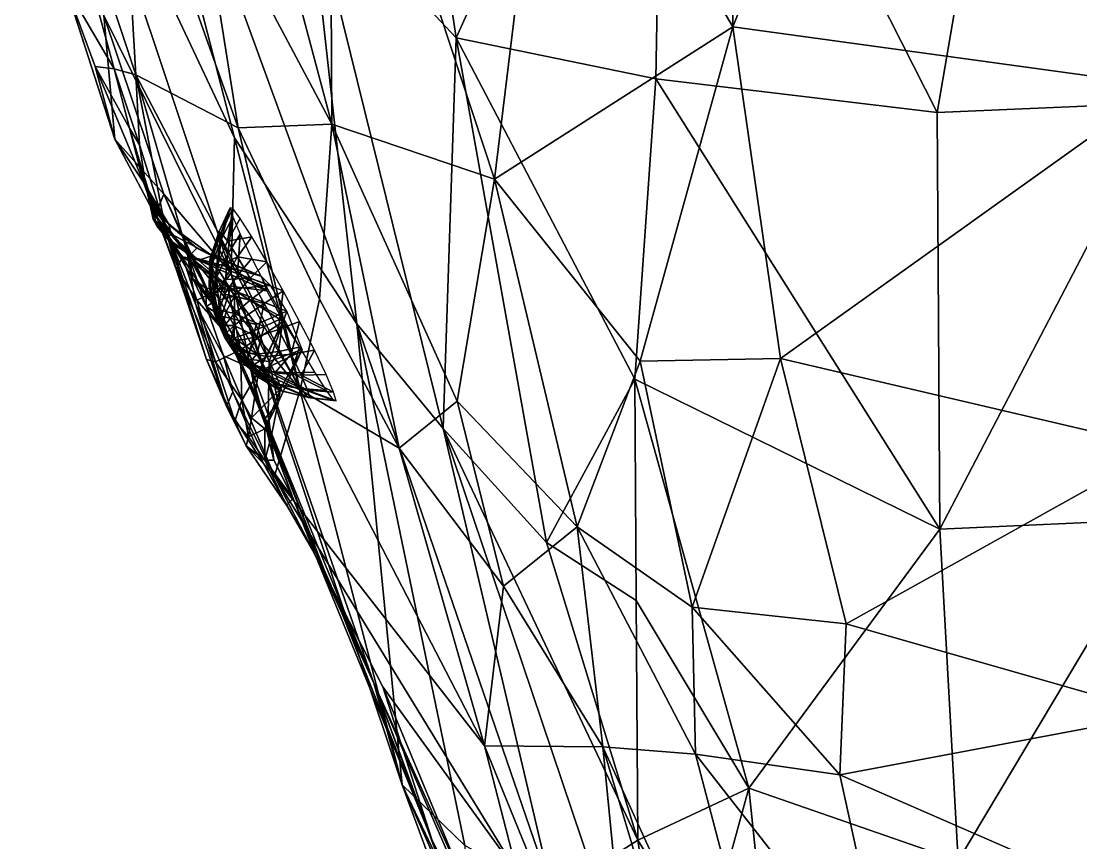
# Model space of a CAD drawing. Extents: x -2.24 to 2.24, y -3.24 to 6.35.
# Drawn here: x -0.711 to -0.051, y -2.703 to -2.191 of the extents above; entities that cross this region are included whole.
import ezdxf

# ---------------------------------------------------------------- set-up
doc = ezdxf.new("R2010")
doc.units = 0
doc.layers.add('ORCA$LWO', color=1, linetype='CONTINUOUS')

msp = doc.modelspace()

# ---------------------------------------------------------------- linework, layer by layer
at = {"layer": 'ORCA$LWO'}
for points in [[(-0.1272, -1.84202, 0.84677), (-0.26989, -1.97823, 0.7867), (-0.26747, -2.19399, 0.71348)], [(-0.26747, -2.19399, 0.71348), (0, -2.23083, 0.74522), (-0.1272, -1.84202, 0.84677)], [(0, -1.85664, 0.85282), (-0.1272, -1.84202, 0.84677), (0, -2.23083, 0.74522)], [(0, -1.84086, -0.67959), (0, -2.24132, -0.59887), (-0.07504, -1.86716, -0.67557)], [(-0.07504, -1.86716, -0.67557), (-0.1401, -2.2474, -0.59808), (-0.30995, -1.91251, -0.64521)], [(0, -2.24132, -0.59887), (-0.1401, -2.2474, -0.59808), (-0.07504, -1.86716, -0.67557)], [(-0.61281, -1.89683, 0.54548), (-0.51756, -2.25472, 0.49281), (-0.51898, -1.97717, 0.65305)], [(-0.61281, -1.89683, 0.54548), (-0.60113, -2.09728, 0.43064), (-0.51756, -2.25472, 0.49281)], [(-0.44, -2.201, -0.52792), (-0.53258, -2.10204, -0.47964), (-0.48345, -1.91282, -0.59029)], [(-0.30995, -1.91251, -0.64521), (-0.44, -2.201, -0.52792), (-0.48345, -1.91282, -0.59029)], [(-0.44, -2.201, -0.52792), (-0.30995, -1.91251, -0.64521), (-0.31557, -2.22654, -0.58064)], [(-0.31557, -2.22654, -0.58064), (-0.30995, -1.91251, -0.64521), (-0.1401, -2.2474, -0.59808)], [(-0.57809, -2.26326, -0.25854), (-0.68193, -2.04255, -0.22434), (-0.6603, -1.94483, -0.39086)], [(-0.6603, -1.94483, -0.39086), (-0.50188, -2.37912, -0.35097), (-0.57809, -2.26326, -0.25854)], [(-0.6603, -1.94483, -0.39086), (-0.53258, -2.10204, -0.47964), (-0.50188, -2.37912, -0.35097)], [(-0.51898, -1.97717, 0.65305), (-0.41611, -2.28899, 0.61391), (-0.38088, -2.0013, 0.74323)], [(-0.51898, -1.97717, 0.65305), (-0.51756, -2.25472, 0.49281), (-0.41611, -2.28899, 0.61391)], [(-0.38088, -2.0013, 0.74323), (-0.26747, -2.19399, 0.71348), (-0.26989, -1.97823, 0.7867)], [(-0.71108, -2.00763, 0.18308), (-0.68361, -2.16793, 0.0576), (-0.65305, -2.2203, 0.11221)], [(-0.71108, -2.00763, 0.18308), (-0.65305, -2.2203, 0.11221), (-0.63962, -2.22392, 0.14852)], [(-0.64983, -2.04879, 0.30686), (-0.71108, -2.00763, 0.18308), (-0.63962, -2.22392, 0.14852)], [(-0.26747, -2.19399, 0.71348), (-0.38088, -2.0013, 0.74323), (-0.41611, -2.28899, 0.61391)], [(-0.58026, -2.34755, -0.15327), (-0.65965, -2.18706, -0.09572), (-0.68193, -2.04255, -0.22434)], [(-0.58026, -2.34755, -0.15327), (-0.68193, -2.04255, -0.22434), (-0.57809, -2.26326, -0.25854)], [(-0.57581, -2.25697, 0.34532), (-0.60113, -2.09728, 0.43064), (-0.64983, -2.04879, 0.30686)], [(-0.63962, -2.22392, 0.14852), (-0.57581, -2.25697, 0.34532), (-0.64983, -2.04879, 0.30686)], [(-0.57581, -2.25697, 0.34532), (-0.51756, -2.25472, 0.49281), (-0.60113, -2.09728, 0.43064)], [(-0.53258, -2.10204, -0.47964), (-0.44, -2.201, -0.52792), (-0.44814, -2.44442, -0.40694)], [(-0.53258, -2.10204, -0.47964), (-0.44814, -2.44442, -0.40694), (-0.50188, -2.37912, -0.35097)], [(-0.68361, -2.16793, 0.0576), (-0.69079, -2.14608, -0.02348), (-0.65269, -2.26414, -0.00323)], [(-0.69079, -2.14608, -0.02348), (-0.65965, -2.18706, -0.09572), (-0.65269, -2.26414, -0.00323)], [(-0.68361, -2.16793, 0.0576), (-0.66488, -2.21883, 0.06149), (-0.65305, -2.2203, 0.11221)], [(-0.66488, -2.21883, 0.06149), (-0.68361, -2.16793, 0.0576), (-0.65269, -2.26414, -0.00323)], [(-0.65269, -2.26414, -0.00323), (-0.65965, -2.18706, -0.09572), (-0.62209, -2.2984, -0.067)], [(-0.58026, -2.34755, -0.15327), (-0.62209, -2.2984, -0.067), (-0.65965, -2.18706, -0.09572)], [(-0.41611, -2.28899, 0.61391), (-0.32523, -2.40256, 0.62018), (-0.26747, -2.19399, 0.71348)], [(-0.32523, -2.40256, 0.62018), (-0.23788, -2.40083, 0.66953), (-0.26747, -2.19399, 0.71348)], [(0, -2.23083, 0.74522), (-0.26747, -2.19399, 0.71348), (-0.23788, -2.40083, 0.66953)], [(-0.38367, -2.51547, -0.44194), (-0.44814, -2.44442, -0.40694), (-0.44, -2.201, -0.52792)], [(-0.44, -2.201, -0.52792), (-0.32866, -2.41367, -0.5236), (-0.38367, -2.51547, -0.44194)], [(-0.31557, -2.22654, -0.58064), (-0.32866, -2.41367, -0.5236), (-0.44, -2.201, -0.52792)], [(-0.6349, -2.29088, 0.05316), (-0.64366, -2.25725, 0.09484), (-0.66488, -2.21883, 0.06149)], [(-0.64366, -2.25725, 0.09484), (-0.65305, -2.2203, 0.11221), (-0.66488, -2.21883, 0.06149)], [(-0.6349, -2.29088, 0.05316), (-0.66488, -2.21883, 0.06149), (-0.65269, -2.26414, -0.00323)], [(-0.63743, -2.26766, 0.12177), (-0.65305, -2.2203, 0.11221), (-0.64366, -2.25725, 0.09484)], [(-0.63743, -2.26766, 0.12177), (-0.63962, -2.22392, 0.14852), (-0.65305, -2.2203, 0.11221)], [(-0.63962, -2.22392, 0.14852), (-0.60777, -2.33369, 0.1596), (-0.53721, -2.42037, 0.26714)], [(-0.63743, -2.26766, 0.12177), (-0.62158, -2.31805, 0.13048), (-0.63962, -2.22392, 0.14852)], [(-0.63962, -2.22392, 0.14852), (-0.62158, -2.31805, 0.13048), (-0.60777, -2.33369, 0.1596)], [(-0.57581, -2.25697, 0.34532), (-0.63962, -2.22392, 0.14852), (-0.53721, -2.42037, 0.26714)], [(-0.32866, -2.41367, -0.5236), (-0.31557, -2.22654, -0.58064), (-0.13849, -2.50725, -0.53323)], [(-0.1401, -2.2474, -0.59808), (-0.13849, -2.50725, -0.53323), (-0.31557, -2.22654, -0.58064)], [(-0.23788, -2.40083, 0.66953), (0, -2.45647, 0.65443), (0, -2.23083, 0.74522)], [(0, -2.24132, -0.59887), (-0.13849, -2.50725, -0.53323), (-0.1401, -2.2474, -0.59808)], [(0, -2.50097, -0.55195), (-0.13849, -2.50725, -0.53323), (0, -2.24132, -0.59887)], [(-0.63743, -2.26766, 0.12177), (-0.64366, -2.25725, 0.09484), (-0.63365, -2.29213, 0.10325)], [(-0.6349, -2.29088, 0.05316), (-0.63002, -2.30148, 0.07386), (-0.64366, -2.25725, 0.09484)], [(-0.63365, -2.29213, 0.10325), (-0.64366, -2.25725, 0.09484), (-0.63002, -2.30148, 0.07386)], [(-0.57581, -2.25697, 0.34532), (-0.52518, -2.36377, 0.38393), (-0.51756, -2.25472, 0.49281)], [(-0.57581, -2.25697, 0.34532), (-0.53721, -2.42037, 0.26714), (-0.52518, -2.36377, 0.38393)], [(-0.52518, -2.36377, 0.38393), (-0.4756, -2.45664, 0.40956), (-0.51756, -2.25472, 0.49281)], [(-0.51756, -2.25472, 0.49281), (-0.43925, -2.42748, 0.50948), (-0.41611, -2.28899, 0.61391)], [(-0.51756, -2.25472, 0.49281), (-0.4756, -2.45664, 0.40956), (-0.43925, -2.42748, 0.50948)], [(-0.62762, -2.31152, 0.00387), (-0.6349, -2.29088, 0.05316), (-0.65269, -2.26414, -0.00323)], [(-0.62762, -2.31152, 0.00387), (-0.65269, -2.26414, -0.00323), (-0.62209, -2.2984, -0.067)], [(-0.47361, -2.66658, -0.14872), (-0.58026, -2.34755, -0.15327), (-0.57809, -2.26326, -0.25854)], [(-0.57809, -2.26326, -0.25854), (-0.50188, -2.37912, -0.35097), (-0.47361, -2.66658, -0.14872)], [(-0.62158, -2.31805, 0.13048), (-0.63743, -2.26766, 0.12177), (-0.63365, -2.29213, 0.10325)], [(-0.62573, -2.31106, 0.02685), (-0.61881, -2.31738, 0.04404), (-0.6349, -2.29088, 0.05316)], [(-0.6349, -2.29088, 0.05316), (-0.61881, -2.31738, 0.04404), (-0.63002, -2.30148, 0.07386)], [(-0.62573, -2.31106, 0.02685), (-0.6349, -2.29088, 0.05316), (-0.62762, -2.31152, 0.00387)], [(-0.43925, -2.42748, 0.50948), (-0.36453, -2.50571, 0.5342), (-0.41611, -2.28899, 0.61391)], [(-0.36453, -2.50571, 0.5342), (-0.32523, -2.40256, 0.62018), (-0.41611, -2.28899, 0.61391)], [(-0.62158, -2.31805, 0.13048), (-0.63365, -2.29213, 0.10325), (-0.61445, -2.34515, 0.11057)], [(-0.61445, -2.34515, 0.11057), (-0.63365, -2.29213, 0.10325), (-0.62377, -2.32033, 0.10033)], [(-0.6289, -2.31388, 0.08125), (-0.63365, -2.29213, 0.10325), (-0.63002, -2.30148, 0.07386)], [(-0.62377, -2.32033, 0.10033), (-0.63365, -2.29213, 0.10325), (-0.62633, -2.31858, 0.09016)], [(-0.6289, -2.31388, 0.08125), (-0.62633, -2.31858, 0.09016), (-0.63365, -2.29213, 0.10325)], [(-0.61774, -2.32299, 0.06399), (-0.6289, -2.31388, 0.08125), (-0.63002, -2.30148, 0.07386)], [(-0.61881, -2.31738, 0.04404), (-0.61774, -2.32299, 0.06399), (-0.63002, -2.30148, 0.07386)], [(-0.62762, -2.31152, 0.00387), (-0.62209, -2.2984, -0.067), (-0.59225, -2.36639, -0.04194)], [(-0.59237, -2.36347, -0.05818), (-0.59225, -2.36639, -0.04194), (-0.62209, -2.2984, -0.067)], [(-0.59237, -2.36347, -0.05818), (-0.62209, -2.2984, -0.067), (-0.58026, -2.34755, -0.15327)], [(-0.62573, -2.31106, 0.02685), (-0.62762, -2.31152, 0.00387), (-0.60652, -2.33703, 0.0129)], [(-0.62573, -2.31106, 0.02685), (-0.60151, -2.33205, 0.0295), (-0.61881, -2.31738, 0.04404)], [(-0.62573, -2.31106, 0.02685), (-0.60652, -2.33703, 0.0129), (-0.60151, -2.33205, 0.0295)], [(-0.58791, -2.32196, 0.04283), (-0.58653, -2.32227, 0.06121), (-0.58086, -2.30691, 0.04093)], [(-0.58791, -2.32196, 0.04283), (-0.58086, -2.30691, 0.04093), (-0.58653, -2.32671, 0.02509)], [(-0.58653, -2.32227, 0.06121), (-0.57924, -2.30727, 0.06234), (-0.58086, -2.30691, 0.04093)], [(-0.57924, -2.31244, 0.02027), (-0.58653, -2.32671, 0.02509), (-0.58086, -2.30691, 0.04093)], [(-0.58653, -2.32227, 0.06121), (-0.5825, -2.32761, 0.07842), (-0.57924, -2.30727, 0.06234)], [(-0.5825, -2.32761, 0.07842), (-0.57455, -2.31349, 0.0824), (-0.57924, -2.30727, 0.06234)], [(-0.61984, -2.32604, 0.07025), (-0.6289, -2.31388, 0.08125), (-0.61774, -2.32299, 0.06399)], [(-0.61984, -2.32604, 0.07025), (-0.61646, -2.32962, 0.07869), (-0.6289, -2.31388, 0.08125)], [(-0.6289, -2.31388, 0.08125), (-0.61646, -2.32962, 0.07869), (-0.62633, -2.31858, 0.09016)], [(-0.60652, -2.33703, 0.0129), (-0.62762, -2.31152, 0.00387), (-0.60401, -2.35106, -0.0155)], [(-0.62762, -2.31152, 0.00387), (-0.59225, -2.36639, -0.04194), (-0.60401, -2.35106, -0.0155)], [(-0.61445, -2.34515, 0.11057), (-0.59564, -2.40146, 0.11076), (-0.62158, -2.31805, 0.13048)], [(-0.59564, -2.40146, 0.11076), (-0.58309, -2.4306, 0.11853), (-0.62158, -2.31805, 0.13048)], [(-0.58309, -2.4306, 0.11853), (-0.60218, -2.36734, 0.14333), (-0.62158, -2.31805, 0.13048)], [(-0.62158, -2.31805, 0.13048), (-0.60218, -2.36734, 0.14333), (-0.60777, -2.33369, 0.1596)], [(-0.61881, -2.31738, 0.04404), (-0.60151, -2.33205, 0.0295), (-0.59196, -2.33681, 0.04699)], [(-0.61881, -2.31738, 0.04404), (-0.59196, -2.33681, 0.04699), (-0.61774, -2.32299, 0.06399)], [(-0.58653, -2.32671, 0.02509), (-0.57924, -2.31244, 0.02027), (-0.5825, -2.33604, 0.00973)], [(-0.57455, -2.32332, 0.00236), (-0.5825, -2.33604, 0.00973), (-0.57924, -2.31244, 0.02027)], [(-0.57455, -2.31349, 0.0824), (-0.5825, -2.32761, 0.07842), (-0.56724, -2.32495, 0.09915)], [(-0.61052, -2.3374, 0.08871), (-0.62377, -2.32033, 0.10033), (-0.62633, -2.31858, 0.09016)], [(-0.61052, -2.3374, 0.08871), (-0.62633, -2.31858, 0.09016), (-0.61646, -2.32962, 0.07869)], [(-0.61445, -2.34515, 0.11057), (-0.62377, -2.32033, 0.10033), (-0.61052, -2.3374, 0.08871)], [(-0.61984, -2.32604, 0.07025), (-0.61774, -2.32299, 0.06399), (-0.60048, -2.33944, 0.06716)], [(-0.60048, -2.33944, 0.06716), (-0.61774, -2.32299, 0.06399), (-0.59196, -2.33681, 0.04699)], [(-0.5936, -2.3392, 0.045), (-0.5925, -2.33945, 0.05954), (-0.58791, -2.32196, 0.04283)], [(-0.5936, -2.3392, 0.045), (-0.58791, -2.32196, 0.04283), (-0.5925, -2.34295, 0.03097)], [(-0.5925, -2.33945, 0.05954), (-0.58653, -2.32227, 0.06121), (-0.58791, -2.32196, 0.04283)], [(-0.58653, -2.32671, 0.02509), (-0.5925, -2.34295, 0.03097), (-0.58791, -2.32196, 0.04283)], [(-0.5925, -2.33945, 0.05954), (-0.58932, -2.34367, 0.07316), (-0.58653, -2.32227, 0.06121)], [(-0.58932, -2.34367, 0.07316), (-0.5825, -2.32761, 0.07842), (-0.58653, -2.32227, 0.06121)], [(-0.5825, -2.33604, 0.00973), (-0.57455, -2.32332, 0.00236), (-0.57623, -2.34905, -0.00177)], [(-0.56724, -2.33848, -0.01103), (-0.57623, -2.34905, -0.00177), (-0.57455, -2.32332, 0.00236)], [(-0.61984, -2.32604, 0.07025), (-0.60048, -2.33944, 0.06716), (-0.61646, -2.32962, 0.07869)], [(-0.61052, -2.3374, 0.08871), (-0.61646, -2.32962, 0.07869), (-0.60048, -2.33944, 0.06716)], [(-0.5925, -2.34295, 0.03097), (-0.58653, -2.32671, 0.02509), (-0.58932, -2.35034, 0.01882)], [(-0.5825, -2.33604, 0.00973), (-0.58932, -2.35034, 0.01882), (-0.58653, -2.32671, 0.02509)], [(-0.5825, -2.32761, 0.07842), (-0.58932, -2.34367, 0.07316), (-0.57623, -2.33744, 0.0928)], [(-0.57623, -2.33744, 0.0928), (-0.56724, -2.32495, 0.09915), (-0.5825, -2.32761, 0.07842)], [(-0.56724, -2.32495, 0.09915), (-0.57623, -2.33744, 0.0928), (-0.55802, -2.34054, 0.11095)], [(-0.60153, -2.36436, 0.09705), (-0.61445, -2.34515, 0.11057), (-0.61052, -2.3374, 0.08871)], [(-0.60153, -2.36436, 0.09705), (-0.61052, -2.3374, 0.08871), (-0.58259, -2.3556, 0.07565)], [(-0.58259, -2.3556, 0.07565), (-0.61052, -2.3374, 0.08871), (-0.60048, -2.33944, 0.06716)], [(-0.53721, -2.42037, 0.26714), (-0.60777, -2.33369, 0.1596), (-0.58506, -2.39916, 0.16534)], [(-0.60218, -2.36734, 0.14333), (-0.58506, -2.39916, 0.16534), (-0.60777, -2.33369, 0.1596)], [(-0.60151, -2.33205, 0.0295), (-0.60652, -2.33703, 0.0129), (-0.56142, -2.34945, 0.03971)], [(-0.60652, -2.33703, 0.0129), (-0.60401, -2.35106, -0.0155), (-0.59599, -2.35705, -0.004)], [(-0.56142, -2.34945, 0.03971), (-0.60652, -2.33703, 0.0129), (-0.55569, -2.3552, 0.03165)], [(-0.55569, -2.3552, 0.03165), (-0.60652, -2.33703, 0.0129), (-0.58076, -2.35755, 0.0113)], [(-0.60652, -2.33703, 0.0129), (-0.59599, -2.35705, -0.004), (-0.58076, -2.35755, 0.0113)], [(-0.60151, -2.33205, 0.0295), (-0.56142, -2.34945, 0.03971), (-0.59196, -2.33681, 0.04699)], [(-0.60048, -2.33944, 0.06716), (-0.59196, -2.33681, 0.04699), (-0.55803, -2.35861, 0.05942)], [(-0.55803, -2.35861, 0.05942), (-0.59196, -2.33681, 0.04699), (-0.56142, -2.34945, 0.03971)], [(-0.58932, -2.35034, 0.01882), (-0.5825, -2.33604, 0.00973), (-0.58436, -2.36063, 0.00973)], [(-0.58436, -2.35145, 0.08453), (-0.57623, -2.33744, 0.0928), (-0.58932, -2.34367, 0.07316)], [(-0.57623, -2.34905, -0.00177), (-0.58436, -2.36063, 0.00973), (-0.5825, -2.33604, 0.00973)], [(-0.57623, -2.33744, 0.0928), (-0.58436, -2.35145, 0.08453), (-0.56832, -2.35082, 0.10292)], [(-0.56832, -2.35082, 0.10292), (-0.55802, -2.34054, 0.11095), (-0.57623, -2.33744, 0.0928)], [(-0.58259, -2.3556, 0.07565), (-0.60048, -2.33944, 0.06716), (-0.55803, -2.35861, 0.05942)], [(-0.5936, -2.3392, 0.045), (-0.59395, -2.35581, 0.0471), (-0.5925, -2.33945, 0.05954)], [(-0.59395, -2.35581, 0.0471), (-0.5936, -2.3392, 0.045), (-0.5925, -2.34295, 0.03097)], [(-0.59319, -2.35598, 0.05716), (-0.5925, -2.33945, 0.05954), (-0.59395, -2.35581, 0.0471)], [(-0.59319, -2.35841, 0.03739), (-0.59395, -2.35581, 0.0471), (-0.5925, -2.34295, 0.03097)], [(-0.59319, -2.35598, 0.05716), (-0.59099, -2.3589, 0.06658), (-0.5925, -2.33945, 0.05954)], [(-0.59319, -2.35841, 0.03739), (-0.5925, -2.34295, 0.03097), (-0.59099, -2.36352, 0.02897)], [(-0.59099, -2.3589, 0.06658), (-0.58932, -2.34367, 0.07316), (-0.5925, -2.33945, 0.05954)], [(-0.58932, -2.35034, 0.01882), (-0.59099, -2.36352, 0.02897), (-0.5925, -2.34295, 0.03097)], [(-0.58932, -2.34367, 0.07316), (-0.59099, -2.3589, 0.06658), (-0.58436, -2.35145, 0.08453)], [(-0.57623, -2.34905, -0.00177), (-0.56724, -2.33848, -0.01103), (-0.55802, -2.35645, -0.0186)], [(-0.55802, -2.34054, 0.11095), (-0.56832, -2.35082, 0.10292), (-0.5478, -2.35872, 0.11664)], [(-0.58998, -2.4029, 0.09827), (-0.59564, -2.40146, 0.11076), (-0.61445, -2.34515, 0.11057)], [(-0.58998, -2.4029, 0.09827), (-0.61445, -2.34515, 0.11057), (-0.60153, -2.36436, 0.09705)], [(-0.59576, -2.36848, -0.02037), (-0.59599, -2.35705, -0.004), (-0.60401, -2.35106, -0.0155)], [(-0.59225, -2.36639, -0.04194), (-0.59576, -2.36848, -0.02037), (-0.60401, -2.35106, -0.0155)], [(-0.56473, -2.42397, -0.06095), (-0.59237, -2.36347, -0.05818), (-0.58026, -2.34755, -0.15327)], [(-0.59099, -2.36352, 0.02897), (-0.58932, -2.35034, 0.01882), (-0.58756, -2.37064, 0.02268)], [(-0.58436, -2.36063, 0.00973), (-0.58756, -2.37064, 0.02268), (-0.58932, -2.35034, 0.01882)], [(-0.58436, -2.36063, 0.00973), (-0.57623, -2.34905, -0.00177), (-0.56832, -2.36447, -0.00826)], [(-0.5781, -2.36202, 0.09253), (-0.56832, -2.35082, 0.10292), (-0.58436, -2.35145, 0.08453)], [(-0.49129, -2.60311, -0.06521), (-0.56473, -2.42397, -0.06095), (-0.58026, -2.34755, -0.15327)], [(-0.58026, -2.34755, -0.15327), (-0.47361, -2.66658, -0.14872), (-0.49129, -2.60311, -0.06521)], [(-0.5781, -2.36202, 0.09253), (-0.55955, -2.36643, 0.1078), (-0.56832, -2.35082, 0.10292)], [(-0.56832, -2.36447, -0.00826), (-0.57623, -2.34905, -0.00177), (-0.55802, -2.35645, -0.0186)], [(-0.55955, -2.36643, 0.1078), (-0.5478, -2.35872, 0.11664), (-0.56832, -2.35082, 0.10292)], [(-0.57432, -2.39545, 0.08124), (-0.60153, -2.36436, 0.09705), (-0.58259, -2.3556, 0.07565)], [(-0.58616, -2.37443, -0.01071), (-0.59599, -2.35705, -0.004), (-0.59576, -2.36848, -0.02037)], [(-0.58616, -2.37443, -0.01071), (-0.58076, -2.35755, 0.0113), (-0.59599, -2.35705, -0.004)], [(-0.59085, -2.37211, 0.04915), (-0.59046, -2.3722, 0.0543), (-0.59395, -2.35581, 0.0471)], [(-0.59046, -2.3722, 0.0543), (-0.59319, -2.35598, 0.05716), (-0.59395, -2.35581, 0.0471)], [(-0.59319, -2.35841, 0.03739), (-0.59046, -2.37344, 0.04419), (-0.59395, -2.35581, 0.0471)], [(-0.59085, -2.37211, 0.04915), (-0.59395, -2.35581, 0.0471), (-0.59046, -2.37344, 0.04419)], [(-0.59319, -2.35598, 0.05716), (-0.59046, -2.3722, 0.0543), (-0.59099, -2.3589, 0.06658)], [(-0.58756, -2.36428, 0.07445), (-0.58436, -2.35145, 0.08453), (-0.59099, -2.3589, 0.06658)], [(-0.58436, -2.35145, 0.08453), (-0.58756, -2.36428, 0.07445), (-0.5781, -2.36202, 0.09253)], [(-0.58076, -2.35755, 0.0113), (-0.58616, -2.37443, -0.01071), (-0.56472, -2.37952, 0.00951)], [(-0.57432, -2.39545, 0.08124), (-0.58259, -2.3556, 0.07565), (-0.54772, -2.37774, 0.06106)], [(-0.54772, -2.37774, 0.06106), (-0.58259, -2.3556, 0.07565), (-0.55803, -2.35861, 0.05942)], [(-0.55569, -2.3552, 0.03165), (-0.58076, -2.35755, 0.0113), (-0.5456, -2.37136, 0.02962)], [(-0.58076, -2.35755, 0.0113), (-0.56472, -2.37952, 0.00951), (-0.5456, -2.37136, 0.02962)], [(-0.55802, -2.35645, -0.0186), (-0.5478, -2.37545, -0.0196), (-0.56832, -2.36447, -0.00826)], [(-0.59046, -2.37344, 0.04419), (-0.59319, -2.35841, 0.03739), (-0.59099, -2.36352, 0.02897)], [(-0.59237, -2.36347, -0.05818), (-0.56473, -2.42397, -0.06095), (-0.57126, -2.40938, -0.03823)], [(-0.59237, -2.36347, -0.05818), (-0.57126, -2.40938, -0.03823), (-0.59225, -2.36639, -0.04194)], [(-0.58934, -2.37369, 0.05911), (-0.59099, -2.3589, 0.06658), (-0.59046, -2.3722, 0.0543)], [(-0.58934, -2.37369, 0.05911), (-0.58758, -2.37644, 0.06314), (-0.59099, -2.3589, 0.06658)], [(-0.58758, -2.37644, 0.06314), (-0.58756, -2.36428, 0.07445), (-0.59099, -2.3589, 0.06658)], [(-0.58934, -2.37605, 0.03989), (-0.59099, -2.36352, 0.02897), (-0.58756, -2.37064, 0.02268)], [(-0.58934, -2.37605, 0.03989), (-0.59046, -2.37344, 0.04419), (-0.59099, -2.36352, 0.02897)], [(-0.58758, -2.37644, 0.06314), (-0.58537, -2.38019, 0.06597), (-0.58756, -2.36428, 0.07445)], [(-0.58756, -2.37064, 0.02268), (-0.58436, -2.36063, 0.00973), (-0.5781, -2.37282, 0.00459)], [(-0.58323, -2.3716, 0.07999), (-0.5781, -2.36202, 0.09253), (-0.58756, -2.36428, 0.07445)], [(-0.58537, -2.38019, 0.06597), (-0.58323, -2.3716, 0.07999), (-0.58756, -2.36428, 0.07445)], [(-0.5781, -2.37282, 0.00459), (-0.58436, -2.36063, 0.00973), (-0.56832, -2.36447, -0.00826)], [(-0.58323, -2.3716, 0.07999), (-0.57843, -2.38014, 0.08266), (-0.5781, -2.36202, 0.09253)], [(-0.57843, -2.38014, 0.08266), (-0.57117, -2.37437, 0.09639), (-0.5781, -2.36202, 0.09253)], [(-0.57117, -2.37437, 0.09639), (-0.55955, -2.36643, 0.1078), (-0.5781, -2.36202, 0.09253)], [(-0.55955, -2.36643, 0.1078), (-0.55078, -2.38273, 0.10696), (-0.5478, -2.35872, 0.11664)], [(-0.55078, -2.38273, 0.10696), (-0.53758, -2.37773, 0.11566), (-0.5478, -2.35872, 0.11664)], [(-0.53721, -2.42037, 0.26714), (-0.4756, -2.45664, 0.40956), (-0.52518, -2.36377, 0.38393)], [(-0.57913, -2.42161, 0.14502), (-0.60218, -2.36734, 0.14333), (-0.58309, -2.4306, 0.11853)], [(-0.57913, -2.42161, 0.14502), (-0.58506, -2.39916, 0.16534), (-0.60218, -2.36734, 0.14333)], [(-0.58998, -2.4029, 0.09827), (-0.60153, -2.36436, 0.09705), (-0.57432, -2.39545, 0.08124)], [(-0.59576, -2.36848, -0.02037), (-0.59225, -2.36639, -0.04194), (-0.5813, -2.38913, -0.02524)], [(-0.58616, -2.37443, -0.01071), (-0.59576, -2.36848, -0.02037), (-0.5813, -2.38913, -0.02524)], [(-0.59225, -2.36639, -0.04194), (-0.57126, -2.40938, -0.03823), (-0.5813, -2.38913, -0.02524)], [(-0.58758, -2.37969, 0.03667), (-0.58934, -2.37605, 0.03989), (-0.58756, -2.37064, 0.02268)], [(-0.58758, -2.37969, 0.03667), (-0.58756, -2.37064, 0.02268), (-0.58537, -2.38401, 0.03486)], [(-0.58323, -2.37907, 0.01913), (-0.58537, -2.38401, 0.03486), (-0.58756, -2.37064, 0.02268)], [(-0.58323, -2.37907, 0.01913), (-0.58756, -2.37064, 0.02268), (-0.5781, -2.37282, 0.00459)], [(-0.5781, -2.37282, 0.00459), (-0.56832, -2.36447, -0.00826), (-0.55955, -2.38078, -0.00912)], [(-0.57117, -2.37437, 0.09639), (-0.56423, -2.38727, 0.09573), (-0.55955, -2.36643, 0.1078)], [(-0.55955, -2.38078, -0.00912), (-0.56832, -2.36447, -0.00826), (-0.5478, -2.37545, -0.0196)], [(-0.56423, -2.38727, 0.09573), (-0.55078, -2.38273, 0.10696), (-0.55955, -2.36643, 0.1078)], [(-0.59046, -2.3722, 0.0543), (-0.59085, -2.37211, 0.04915), (-0.58444, -2.3874, 0.05108)], [(-0.59085, -2.37211, 0.04915), (-0.59046, -2.37344, 0.04419), (-0.58444, -2.3874, 0.05108)], [(-0.58934, -2.37369, 0.05911), (-0.59046, -2.3722, 0.0543), (-0.58444, -2.3874, 0.05108)], [(-0.59046, -2.37344, 0.04419), (-0.58934, -2.37605, 0.03989), (-0.58444, -2.3874, 0.05108)], [(-0.58758, -2.37644, 0.06314), (-0.58934, -2.37369, 0.05911), (-0.58444, -2.3874, 0.05108)], [(-0.58934, -2.37605, 0.03989), (-0.58758, -2.37969, 0.03667), (-0.58444, -2.3874, 0.05108)], [(-0.58537, -2.38019, 0.06597), (-0.58758, -2.37644, 0.06314), (-0.58444, -2.3874, 0.05108)], [(-0.58616, -2.37443, -0.01071), (-0.5813, -2.38913, -0.02524), (-0.56988, -2.40125, -0.00696)], [(-0.58616, -2.37443, -0.01071), (-0.56988, -2.40125, -0.00696), (-0.56472, -2.37952, 0.00951)], [(-0.58323, -2.3716, 0.07999), (-0.58537, -2.38019, 0.06597), (-0.57843, -2.38014, 0.08266)], [(-0.58323, -2.37907, 0.01913), (-0.5781, -2.37282, 0.00459), (-0.57843, -2.388, 0.01866)], [(-0.57117, -2.38572, 0.00391), (-0.57843, -2.388, 0.01866), (-0.5781, -2.37282, 0.00459)], [(-0.57117, -2.37437, 0.09639), (-0.57843, -2.38014, 0.08266), (-0.56423, -2.38727, 0.09573)], [(-0.57117, -2.38572, 0.00391), (-0.5781, -2.37282, 0.00459), (-0.55955, -2.38078, -0.00912)], [(-0.5456, -2.37136, 0.02962), (-0.56472, -2.37952, 0.00951), (-0.55648, -2.40276, 0.01218)], [(-0.55955, -2.38078, -0.00912), (-0.5478, -2.37545, -0.0196), (-0.55078, -2.39639, -0.00425)], [(-0.5456, -2.37136, 0.02962), (-0.55648, -2.40276, 0.01218), (-0.53605, -2.3951, 0.03745)], [(-0.53758, -2.39364, -0.01394), (-0.55078, -2.39639, -0.00425), (-0.5478, -2.37545, -0.0196)], [(-0.58758, -2.37969, 0.03667), (-0.58537, -2.38401, 0.03486), (-0.58444, -2.3874, 0.05108)], [(-0.58323, -2.37907, 0.01913), (-0.57843, -2.388, 0.01866), (-0.58537, -2.38401, 0.03486)], [(-0.58292, -2.38455, 0.06733), (-0.57843, -2.38014, 0.08266), (-0.58537, -2.38019, 0.06597)], [(-0.58292, -2.38455, 0.06733), (-0.58537, -2.38019, 0.06597), (-0.58444, -2.3874, 0.05108)], [(-0.58537, -2.38401, 0.03486), (-0.58292, -2.38857, 0.03462), (-0.58444, -2.3874, 0.05108)], [(-0.58292, -2.38857, 0.03462), (-0.58537, -2.38401, 0.03486), (-0.57843, -2.388, 0.01866)], [(-0.58292, -2.38455, 0.06733), (-0.58046, -2.38912, 0.06709), (-0.57843, -2.38014, 0.08266)], [(-0.58046, -2.38912, 0.06709), (-0.57363, -2.38907, 0.0822), (-0.57843, -2.38014, 0.08266)], [(-0.57363, -2.38907, 0.0822), (-0.56423, -2.38727, 0.09573), (-0.57843, -2.38014, 0.08266)], [(-0.57432, -2.39545, 0.08124), (-0.54772, -2.37774, 0.06106), (-0.56322, -2.40904, 0.0705)], [(-0.57117, -2.38572, 0.00391), (-0.55955, -2.38078, -0.00912), (-0.56423, -2.39807, 0.00776)], [(-0.56472, -2.37952, 0.00951), (-0.56988, -2.40125, -0.00696), (-0.55648, -2.40276, 0.01218)], [(-0.55078, -2.39639, -0.00425), (-0.56423, -2.39807, 0.00776), (-0.55955, -2.38078, -0.00912)], [(-0.56423, -2.38727, 0.09573), (-0.55797, -2.39946, 0.0906), (-0.55078, -2.38273, 0.10696)], [(-0.54772, -2.37774, 0.06106), (-0.53624, -2.39624, 0.04756), (-0.56322, -2.40904, 0.0705)], [(-0.55797, -2.39946, 0.0906), (-0.54287, -2.39815, 0.10048), (-0.55078, -2.38273, 0.10696)], [(-0.55078, -2.38273, 0.10696), (-0.54287, -2.39815, 0.10048), (-0.53758, -2.37773, 0.11566)], [(-0.54287, -2.39815, 0.10048), (-0.52836, -2.39569, 0.10811), (-0.53758, -2.37773, 0.11566)], [(-0.37976, -2.73518, -0.31547), (-0.4346, -2.7043, -0.23513), (-0.50188, -2.37912, -0.35097)], [(-0.47361, -2.66658, -0.14872), (-0.50188, -2.37912, -0.35097), (-0.4346, -2.7043, -0.23513)], [(-0.44814, -2.44442, -0.40694), (-0.37976, -2.73518, -0.31547), (-0.50188, -2.37912, -0.35097)], [(-0.58046, -2.38912, 0.06709), (-0.58292, -2.38455, 0.06733), (-0.58444, -2.3874, 0.05108)], [(-0.57825, -2.39343, 0.06528), (-0.58046, -2.38912, 0.06709), (-0.58444, -2.3874, 0.05108)], [(-0.57649, -2.39707, 0.06206), (-0.57825, -2.39343, 0.06528), (-0.58444, -2.3874, 0.05108)], [(-0.57537, -2.39968, 0.05776), (-0.57649, -2.39707, 0.06206), (-0.58444, -2.3874, 0.05108)], [(-0.57498, -2.40101, 0.0528), (-0.57537, -2.39968, 0.05776), (-0.58444, -2.3874, 0.05108)], [(-0.57537, -2.40092, 0.04765), (-0.57498, -2.40101, 0.0528), (-0.58444, -2.3874, 0.05108)], [(-0.57649, -2.39943, 0.04283), (-0.57537, -2.40092, 0.04765), (-0.58444, -2.3874, 0.05108)], [(-0.57825, -2.39668, 0.03881), (-0.57649, -2.39943, 0.04283), (-0.58444, -2.3874, 0.05108)], [(-0.58046, -2.39294, 0.03598), (-0.57825, -2.39668, 0.03881), (-0.58444, -2.3874, 0.05108)], [(-0.58292, -2.38857, 0.03462), (-0.58046, -2.39294, 0.03598), (-0.58444, -2.3874, 0.05108)], [(-0.58292, -2.38857, 0.03462), (-0.57843, -2.388, 0.01866), (-0.58046, -2.39294, 0.03598)], [(-0.55956, -2.43883, -0.00578), (-0.56988, -2.40125, -0.00696), (-0.5813, -2.38913, -0.02524)], [(-0.55956, -2.43883, -0.00578), (-0.5813, -2.38913, -0.02524), (-0.57126, -2.40938, -0.03823)], [(-0.57363, -2.39654, 0.02133), (-0.58046, -2.39294, 0.03598), (-0.57843, -2.388, 0.01866)], [(-0.57363, -2.38907, 0.0822), (-0.58046, -2.38912, 0.06709), (-0.5693, -2.39751, 0.07865)], [(-0.57825, -2.39343, 0.06528), (-0.5693, -2.39751, 0.07865), (-0.58046, -2.38912, 0.06709)], [(-0.57843, -2.388, 0.01866), (-0.57117, -2.38572, 0.00391), (-0.56423, -2.39807, 0.00776)], [(-0.57363, -2.39654, 0.02133), (-0.57843, -2.388, 0.01866), (-0.56423, -2.39807, 0.00776)], [(-0.57363, -2.38907, 0.0822), (-0.5693, -2.39751, 0.07865), (-0.56423, -2.38727, 0.09573)], [(-0.5693, -2.39751, 0.07865), (-0.55797, -2.39946, 0.0906), (-0.56423, -2.38727, 0.09573)], [(-0.58998, -2.4029, 0.09827), (-0.57432, -2.39545, 0.08124), (-0.57358, -2.42686, 0.08062)], [(-0.57825, -2.39668, 0.03881), (-0.58046, -2.39294, 0.03598), (-0.5693, -2.40387, 0.02686)], [(-0.58046, -2.39294, 0.03598), (-0.57363, -2.39654, 0.02133), (-0.5693, -2.40387, 0.02686)], [(-0.5693, -2.39751, 0.07865), (-0.57825, -2.39343, 0.06528), (-0.56586, -2.40463, 0.07236)], [(-0.57649, -2.39707, 0.06206), (-0.56586, -2.40463, 0.07236), (-0.57825, -2.39343, 0.06528)], [(-0.57825, -2.39668, 0.03881), (-0.5693, -2.40387, 0.02686), (-0.57649, -2.39943, 0.04283)], [(-0.57649, -2.39707, 0.06206), (-0.57537, -2.39968, 0.05776), (-0.56586, -2.40463, 0.07236)], [(-0.57432, -2.39545, 0.08124), (-0.56322, -2.40904, 0.0705), (-0.57358, -2.42686, 0.08062)], [(-0.57363, -2.39654, 0.02133), (-0.56423, -2.39807, 0.00776), (-0.5693, -2.40387, 0.02686)], [(-0.56423, -2.39807, 0.00776), (-0.55078, -2.39639, -0.00425), (-0.55797, -2.40865, 0.01576)], [(-0.56322, -2.40904, 0.0705), (-0.53624, -2.39624, 0.04756), (-0.54939, -2.41978, 0.04608)], [(-0.54287, -2.40977, 0.00586), (-0.55797, -2.40865, 0.01576), (-0.55078, -2.39639, -0.00425)], [(-0.55648, -2.40276, 0.01218), (-0.55087, -2.4282, 0.02717), (-0.53605, -2.3951, 0.03745)], [(-0.55087, -2.4282, 0.02717), (-0.54939, -2.41978, 0.04608), (-0.53605, -2.3951, 0.03745)], [(-0.55078, -2.39639, -0.00425), (-0.53758, -2.39364, -0.01394), (-0.54287, -2.40977, 0.00586)], [(-0.53605, -2.3951, 0.03745), (-0.54939, -2.41978, 0.04608), (-0.53624, -2.39624, 0.04756)], [(-0.52836, -2.40923, -0.00215), (-0.54287, -2.40977, 0.00586), (-0.53758, -2.39364, -0.01394)], [(-0.54287, -2.39815, 0.10048), (-0.53658, -2.41116, 0.08898), (-0.52836, -2.39569, 0.10811)], [(-0.53658, -2.41116, 0.08898), (-0.52103, -2.41086, 0.09472), (-0.52836, -2.39569, 0.10811)], [(-0.59564, -2.40146, 0.11076), (-0.58998, -2.4029, 0.09827), (-0.57798, -2.4398, 0.0958)], [(-0.59564, -2.40146, 0.11076), (-0.57798, -2.4398, 0.0958), (-0.58309, -2.4306, 0.11853)], [(-0.58998, -2.4029, 0.09827), (-0.57358, -2.42686, 0.08062), (-0.57798, -2.4398, 0.0958)], [(-0.53721, -2.42037, 0.26714), (-0.58506, -2.39916, 0.16534), (-0.55312, -2.47419, 0.17102)], [(-0.55312, -2.47419, 0.17102), (-0.58506, -2.39916, 0.16534), (-0.57913, -2.42161, 0.14502)], [(-0.57649, -2.39943, 0.04283), (-0.56586, -2.40925, 0.03473), (-0.57537, -2.40092, 0.04765)], [(-0.56586, -2.40925, 0.03473), (-0.57649, -2.39943, 0.04283), (-0.5693, -2.40387, 0.02686)], [(-0.57537, -2.39968, 0.05776), (-0.56366, -2.40974, 0.06394), (-0.56586, -2.40463, 0.07236)], [(-0.56366, -2.40974, 0.06394), (-0.57537, -2.39968, 0.05776), (-0.5629, -2.41234, 0.05422)], [(-0.57498, -2.40101, 0.0528), (-0.5629, -2.41234, 0.05422), (-0.57537, -2.39968, 0.05776)], [(-0.57498, -2.40101, 0.0528), (-0.57537, -2.40092, 0.04765), (-0.5629, -2.41234, 0.05422)], [(-0.57537, -2.40092, 0.04765), (-0.56366, -2.41217, 0.04416), (-0.5629, -2.41234, 0.05422)], [(-0.56366, -2.41217, 0.04416), (-0.57537, -2.40092, 0.04765), (-0.56586, -2.40925, 0.03473)], [(-0.56988, -2.40125, -0.00696), (-0.55956, -2.43883, -0.00578), (-0.55711, -2.43587, 0.01035)], [(-0.56988, -2.40125, -0.00696), (-0.55711, -2.43587, 0.01035), (-0.55648, -2.40276, 0.01218)], [(-0.5693, -2.39751, 0.07865), (-0.56586, -2.40463, 0.07236), (-0.55797, -2.39946, 0.0906)], [(-0.55797, -2.40865, 0.01576), (-0.5693, -2.40387, 0.02686), (-0.56423, -2.39807, 0.00776)], [(-0.56586, -2.40925, 0.03473), (-0.5693, -2.40387, 0.02686), (-0.55301, -2.41643, 0.02713)], [(-0.5693, -2.40387, 0.02686), (-0.55797, -2.40865, 0.01576), (-0.55301, -2.41643, 0.02713)], [(-0.56586, -2.40463, 0.07236), (-0.55301, -2.40975, 0.08151), (-0.55797, -2.39946, 0.0906)], [(-0.55797, -2.39946, 0.0906), (-0.55301, -2.40975, 0.08151), (-0.54287, -2.39815, 0.10048)], [(-0.55648, -2.40276, 0.01218), (-0.55711, -2.43587, 0.01035), (-0.55087, -2.4282, 0.02717)], [(-0.55301, -2.40975, 0.08151), (-0.53658, -2.41116, 0.08898), (-0.54287, -2.39815, 0.10048)], [(-0.36453, -2.50571, 0.5342), (-0.29296, -2.55586, 0.5663), (-0.32523, -2.40256, 0.62018)], [(-0.29296, -2.55586, 0.5663), (-0.23788, -2.40083, 0.66953), (-0.32523, -2.40256, 0.62018)], [(-0.23788, -2.40083, 0.66953), (-0.29296, -2.55586, 0.5663), (-0.19682, -2.5661, 0.58709)], [(0, -2.45647, 0.65443), (-0.23788, -2.40083, 0.66953), (-0.19682, -2.5661, 0.58709)], [(-0.56759, -2.43771, 0.06745), (-0.57358, -2.42686, 0.08062), (-0.56322, -2.40904, 0.0705)], [(-0.52221, -2.53264, -0.01659), (-0.57126, -2.40938, -0.03823), (-0.56473, -2.42397, -0.06095)], [(-0.52221, -2.53264, -0.01659), (-0.54151, -2.48813, 0.01285), (-0.57126, -2.40938, -0.03823)], [(-0.55956, -2.43883, -0.00578), (-0.57126, -2.40938, -0.03823), (-0.54151, -2.48813, 0.01285)], [(-0.56759, -2.43771, 0.06745), (-0.56322, -2.40904, 0.0705), (-0.54939, -2.41978, 0.04608)], [(-0.55301, -2.40975, 0.08151), (-0.56586, -2.40463, 0.07236), (-0.54982, -2.41714, 0.06934)], [(-0.56366, -2.40974, 0.06394), (-0.54982, -2.41714, 0.06934), (-0.56586, -2.40463, 0.07236)], [(-0.56366, -2.41217, 0.04416), (-0.56586, -2.40925, 0.03473), (-0.54982, -2.42065, 0.04076)], [(-0.56586, -2.40925, 0.03473), (-0.55301, -2.41643, 0.02713), (-0.54982, -2.42065, 0.04076)], [(-0.56366, -2.40974, 0.06394), (-0.5629, -2.41234, 0.05422), (-0.54982, -2.41714, 0.06934)], [(-0.55301, -2.41643, 0.02713), (-0.55797, -2.40865, 0.01576), (-0.53658, -2.4196, 0.02023)], [(-0.55797, -2.40865, 0.01576), (-0.54287, -2.40977, 0.00586), (-0.53658, -2.4196, 0.02023)], [(-0.53658, -2.41116, 0.08898), (-0.55301, -2.40975, 0.08151), (-0.53255, -2.4205, 0.07361)], [(-0.54982, -2.41714, 0.06934), (-0.53255, -2.4205, 0.07361), (-0.55301, -2.40975, 0.08151)], [(-0.54287, -2.40977, 0.00586), (-0.52836, -2.40923, -0.00215), (-0.52103, -2.42069, 0.0146)], [(-0.53658, -2.4196, 0.02023), (-0.54287, -2.40977, 0.00586), (-0.52103, -2.42069, 0.0146)], [(-0.56366, -2.41217, 0.04416), (-0.54982, -2.42065, 0.04076), (-0.5629, -2.41234, 0.05422)], [(-0.5629, -2.41234, 0.05422), (-0.54872, -2.42089, 0.0553), (-0.54982, -2.41714, 0.06934)], [(-0.5629, -2.41234, 0.05422), (-0.54982, -2.42065, 0.04076), (-0.54872, -2.42089, 0.0553)], [(-0.54982, -2.42065, 0.04076), (-0.55301, -2.41643, 0.02713), (-0.53255, -2.42494, 0.03746)], [(-0.55301, -2.41643, 0.02713), (-0.53658, -2.4196, 0.02023), (-0.53255, -2.42494, 0.03746)], [(-0.53255, -2.4205, 0.07361), (-0.54982, -2.41714, 0.06934), (-0.53116, -2.42525, 0.05585)], [(-0.54872, -2.42089, 0.0553), (-0.53116, -2.42525, 0.05585), (-0.54982, -2.41714, 0.06934)], [(-0.52103, -2.41086, 0.09472), (-0.53658, -2.41116, 0.08898), (-0.51633, -2.42174, 0.0768)], [(-0.53255, -2.4205, 0.07361), (-0.51633, -2.42174, 0.0768), (-0.53658, -2.41116, 0.08898)], [(-0.32778, -2.55159, -0.45973), (-0.38367, -2.51547, -0.44194), (-0.32866, -2.41367, -0.5236)], [(-0.2576, -2.6687, -0.44587), (-0.32778, -2.55159, -0.45973), (-0.32866, -2.41367, -0.5236)], [(-0.2576, -2.6687, -0.44587), (-0.32866, -2.41367, -0.5236), (-0.13849, -2.50725, -0.53323)], [(-0.55996, -2.46627, 0.1248), (-0.57913, -2.42161, 0.14502), (-0.58309, -2.4306, 0.11853)], [(-0.55996, -2.46627, 0.1248), (-0.55312, -2.47419, 0.17102), (-0.57913, -2.42161, 0.14502)], [(-0.56759, -2.43771, 0.06745), (-0.54939, -2.41978, 0.04608), (-0.55914, -2.44455, 0.04505)], [(-0.55087, -2.4282, 0.02717), (-0.55914, -2.44455, 0.04505), (-0.54939, -2.41978, 0.04608)], [(-0.53721, -2.42037, 0.26714), (-0.55312, -2.47419, 0.17102), (-0.42234, -2.6422, 0.31638)], [(-0.54872, -2.42089, 0.0553), (-0.54982, -2.42065, 0.04076), (-0.53116, -2.42525, 0.05585)], [(-0.54982, -2.42065, 0.04076), (-0.53255, -2.42494, 0.03746), (-0.53116, -2.42525, 0.05585)], [(-0.4756, -2.45664, 0.40956), (-0.53721, -2.42037, 0.26714), (-0.42234, -2.6422, 0.31638)], [(-0.53255, -2.42494, 0.03746), (-0.53658, -2.4196, 0.02023), (-0.51633, -2.42691, 0.03467)], [(-0.53658, -2.4196, 0.02023), (-0.52103, -2.42069, 0.0146), (-0.51633, -2.42691, 0.03467)], [(-0.51633, -2.42174, 0.0768), (-0.53255, -2.4205, 0.07361), (-0.51471, -2.42727, 0.05611)], [(-0.53116, -2.42525, 0.05585), (-0.51471, -2.42727, 0.05611), (-0.53255, -2.4205, 0.07361)], [(-0.57358, -2.42686, 0.08062), (-0.56945, -2.4496, 0.07372), (-0.57798, -2.4398, 0.0958)], [(-0.56759, -2.43771, 0.06745), (-0.56945, -2.4496, 0.07372), (-0.57358, -2.42686, 0.08062)], [(-0.49129, -2.60311, -0.06521), (-0.52221, -2.53264, -0.01659), (-0.56473, -2.42397, -0.06095)], [(-0.55531, -2.44969, 0.02135), (-0.55914, -2.44455, 0.04505), (-0.55087, -2.4282, 0.02717)], [(-0.55531, -2.44969, 0.02135), (-0.55087, -2.4282, 0.02717), (-0.55711, -2.43587, 0.01035)], [(-0.53116, -2.42525, 0.05585), (-0.53255, -2.42494, 0.03746), (-0.51471, -2.42727, 0.05611)], [(-0.53255, -2.42494, 0.03746), (-0.51633, -2.42691, 0.03467), (-0.51471, -2.42727, 0.05611)], [(-0.43925, -2.42748, 0.50948), (-0.4756, -2.45664, 0.40956), (-0.41046, -2.5428, 0.44883)], [(-0.43925, -2.42748, 0.50948), (-0.41046, -2.5428, 0.44883), (-0.36453, -2.50571, 0.5342)], [(-0.55996, -2.46627, 0.1248), (-0.58309, -2.4306, 0.11853), (-0.57092, -2.45525, 0.09937)], [(-0.57092, -2.45525, 0.09937), (-0.58309, -2.4306, 0.11853), (-0.57798, -2.4398, 0.0958)], [(-0.55711, -2.43587, 0.01035), (-0.55956, -2.43883, -0.00578), (-0.55352, -2.46414, 0.01831)], [(-0.55531, -2.44969, 0.02135), (-0.55711, -2.43587, 0.01035), (-0.55352, -2.46414, 0.01831)], [(-0.56945, -2.4496, 0.07372), (-0.57092, -2.45525, 0.09937), (-0.57798, -2.4398, 0.0958)], [(-0.56759, -2.43771, 0.06745), (-0.55914, -2.44455, 0.04505), (-0.56945, -2.4496, 0.07372)], [(-0.55956, -2.43883, -0.00578), (-0.54151, -2.48813, 0.01285), (-0.55352, -2.46414, 0.01831)], [(-0.55917, -2.46413, 0.0484), (-0.57092, -2.45525, 0.09937), (-0.56945, -2.4496, 0.07372)], [(-0.55914, -2.44455, 0.04505), (-0.55917, -2.46413, 0.0484), (-0.56945, -2.4496, 0.07372)], [(-0.55531, -2.44969, 0.02135), (-0.55917, -2.46413, 0.0484), (-0.55914, -2.44455, 0.04505)], [(-0.55531, -2.44969, 0.02135), (-0.55352, -2.46414, 0.01831), (-0.55917, -2.46413, 0.0484)], [(-0.44814, -2.44442, -0.40694), (-0.38367, -2.51547, -0.44194), (-0.32684, -2.70112, -0.39047)], [(-0.37976, -2.73518, -0.31547), (-0.44814, -2.44442, -0.40694), (-0.35546, -2.71929, -0.35483)], [(-0.32684, -2.70112, -0.39047), (-0.35546, -2.71929, -0.35483), (-0.44814, -2.44442, -0.40694)], [(-0.55996, -2.46627, 0.1248), (-0.57092, -2.45525, 0.09937), (-0.54577, -2.49233, 0.08525)], [(-0.55917, -2.46413, 0.0484), (-0.54577, -2.49233, 0.08525), (-0.57092, -2.45525, 0.09937)], [(-0.41046, -2.5428, 0.44883), (-0.4756, -2.45664, 0.40956), (-0.42234, -2.6422, 0.31638)], [(0, -2.62248, 0.56976), (0, -2.45647, 0.65443), (-0.19682, -2.5661, 0.58709)], [(-0.55996, -2.46627, 0.1248), (-0.52771, -2.52354, 0.08751), (-0.55312, -2.47419, 0.17102)], [(-0.55996, -2.46627, 0.1248), (-0.54577, -2.49233, 0.08525), (-0.52771, -2.52354, 0.08751)], [(-0.55352, -2.46414, 0.01831), (-0.54151, -2.48813, 0.01285), (-0.55917, -2.46413, 0.0484)], [(-0.55917, -2.46413, 0.0484), (-0.54151, -2.48813, 0.01285), (-0.54577, -2.49233, 0.08525)], [(-0.55312, -2.47419, 0.17102), (-0.40192, -2.72112, 0.22547), (-0.42234, -2.6422, 0.31638)], [(-0.55312, -2.47419, 0.17102), (-0.52771, -2.52354, 0.08751), (-0.48566, -2.60541, 0.13248)], [(-0.40192, -2.72112, 0.22547), (-0.55312, -2.47419, 0.17102), (-0.48566, -2.60541, 0.13248)], [(-0.54151, -2.48813, 0.01285), (-0.52771, -2.52354, 0.08751), (-0.54577, -2.49233, 0.08525)], [(-0.52221, -2.53264, -0.01659), (-0.51103, -2.55998, 0.01756), (-0.54151, -2.48813, 0.01285)], [(-0.51103, -2.55998, 0.01756), (-0.52771, -2.52354, 0.08751), (-0.54151, -2.48813, 0.01285)], [(0, -2.50097, -0.55195), (-0.12712, -2.71388, -0.4677), (-0.13849, -2.50725, -0.53323)], [(0, -2.71797, -0.48693), (-0.12712, -2.71388, -0.4677), (0, -2.50097, -0.55195)], [(-0.36453, -2.50571, 0.5342), (-0.41046, -2.5428, 0.44883), (-0.34859, -2.64287, 0.45155)], [(-0.29296, -2.55586, 0.5663), (-0.36453, -2.50571, 0.5342), (-0.29087, -2.64739, 0.49779)], [(-0.29087, -2.64739, 0.49779), (-0.36453, -2.50571, 0.5342), (-0.34859, -2.64287, 0.45155)], [(-0.2576, -2.6687, -0.44587), (-0.13849, -2.50725, -0.53323), (-0.12712, -2.71388, -0.4677)], [(-0.38367, -2.51547, -0.44194), (-0.32778, -2.55159, -0.45973), (-0.32684, -2.70112, -0.39047)], [(-0.52771, -2.52354, 0.08751), (-0.51103, -2.55998, 0.01756), (-0.45521, -2.70068, 0.07876)], [(-0.52771, -2.52354, 0.08751), (-0.45521, -2.70068, 0.07876), (-0.48566, -2.60541, 0.13248)], [(-0.52221, -2.53264, -0.01659), (-0.49129, -2.60311, -0.06521), (-0.51103, -2.55998, 0.01756)], [(-0.42234, -2.6422, 0.31638), (-0.34859, -2.64287, 0.45155), (-0.41046, -2.5428, 0.44883)], [(-0.32778, -2.55159, -0.45973), (-0.2576, -2.6687, -0.44587), (-0.32684, -2.70112, -0.39047)], [(-0.49129, -2.60311, -0.06521), (-0.45521, -2.70068, 0.07876), (-0.51103, -2.55998, 0.01756)], [(-0.29296, -2.55586, 0.5663), (-0.29087, -2.64739, 0.49779), (-0.2009, -2.66042, 0.52858)], [(-0.29296, -2.55586, 0.5663), (-0.2009, -2.66042, 0.52858), (-0.19682, -2.5661, 0.58709)], [(0, -2.62248, 0.56976), (-0.19682, -2.5661, 0.58709), (-0.2009, -2.66042, 0.52858)], [(-0.39743, -2.81047, -0.02692), (-0.39187, -2.83146, 0.09574), (-0.49129, -2.60311, -0.06521)], [(-0.49129, -2.60311, -0.06521), (-0.39187, -2.83146, 0.09574), (-0.45521, -2.70068, 0.07876)], [(-0.39743, -2.81047, -0.02692), (-0.49129, -2.60311, -0.06521), (-0.44061, -2.74093, -0.11019)], [(-0.47361, -2.66658, -0.14872), (-0.44061, -2.74093, -0.11019), (-0.49129, -2.60311, -0.06521)], [(-0.48566, -2.60541, 0.13248), (-0.45521, -2.70068, 0.07876), (-0.39187, -2.83146, 0.09574)], [(-0.48566, -2.60541, 0.13248), (-0.39187, -2.83146, 0.09574), (-0.40192, -2.72112, 0.22547)], [(0, -2.62248, 0.56976), (-0.2009, -2.66042, 0.52858), (0, -2.74793, 0.49838)], [(-0.40192, -2.72112, 0.22547), (-0.32523, -2.88064, 0.18639), (-0.42234, -2.6422, 0.31638)], [(-0.42234, -2.6422, 0.31638), (-0.32523, -2.88064, 0.18639), (-0.34859, -2.64287, 0.45155)], [(-0.32523, -2.88064, 0.18639), (-0.28234, -2.86469, 0.28048), (-0.34859, -2.64287, 0.45155)], [(-0.21522, -2.93555, 0.27723), (-0.29087, -2.64739, 0.49779), (-0.34859, -2.64287, 0.45155)], [(-0.21522, -2.93555, 0.27723), (-0.34859, -2.64287, 0.45155), (-0.28234, -2.86469, 0.28048)], [(-0.16967, -2.8024, 0.44132), (-0.29087, -2.64739, 0.49779), (-0.21522, -2.93555, 0.27723)], [(-0.16967, -2.8024, 0.44132), (-0.2009, -2.66042, 0.52858), (-0.29087, -2.64739, 0.49779)], [(-0.2009, -2.66042, 0.52858), (-0.16967, -2.8024, 0.44132), (0, -2.74793, 0.49838)], [(-0.43287, -2.75214, -0.17948), (-0.44322, -2.74859, -0.13717), (-0.47361, -2.66658, -0.14872)], [(-0.4346, -2.7043, -0.23513), (-0.43287, -2.75214, -0.17948), (-0.47361, -2.66658, -0.14872)], [(-0.44322, -2.74859, -0.13717), (-0.44061, -2.74093, -0.11019), (-0.47361, -2.66658, -0.14872)], [(-0.32684, -2.70112, -0.39047), (-0.2576, -2.6687, -0.44587), (-0.28502, -2.76866, -0.38428)], [(-0.24035, -2.83377, -0.3737), (-0.28502, -2.76866, -0.38428), (-0.2576, -2.6687, -0.44587)], [(-0.24035, -2.83377, -0.3737), (-0.2576, -2.6687, -0.44587), (-0.12712, -2.71388, -0.4677)], [(-0.31407, -2.78684, -0.35278), (-0.35546, -2.71929, -0.35483), (-0.32684, -2.70112, -0.39047)], [(-0.28502, -2.76866, -0.38428), (-0.31407, -2.78684, -0.35278), (-0.32684, -2.70112, -0.39047)]]:
    msp.add_3dface(points, dxfattribs=at)

doc.saveas('drawing.dxf')
